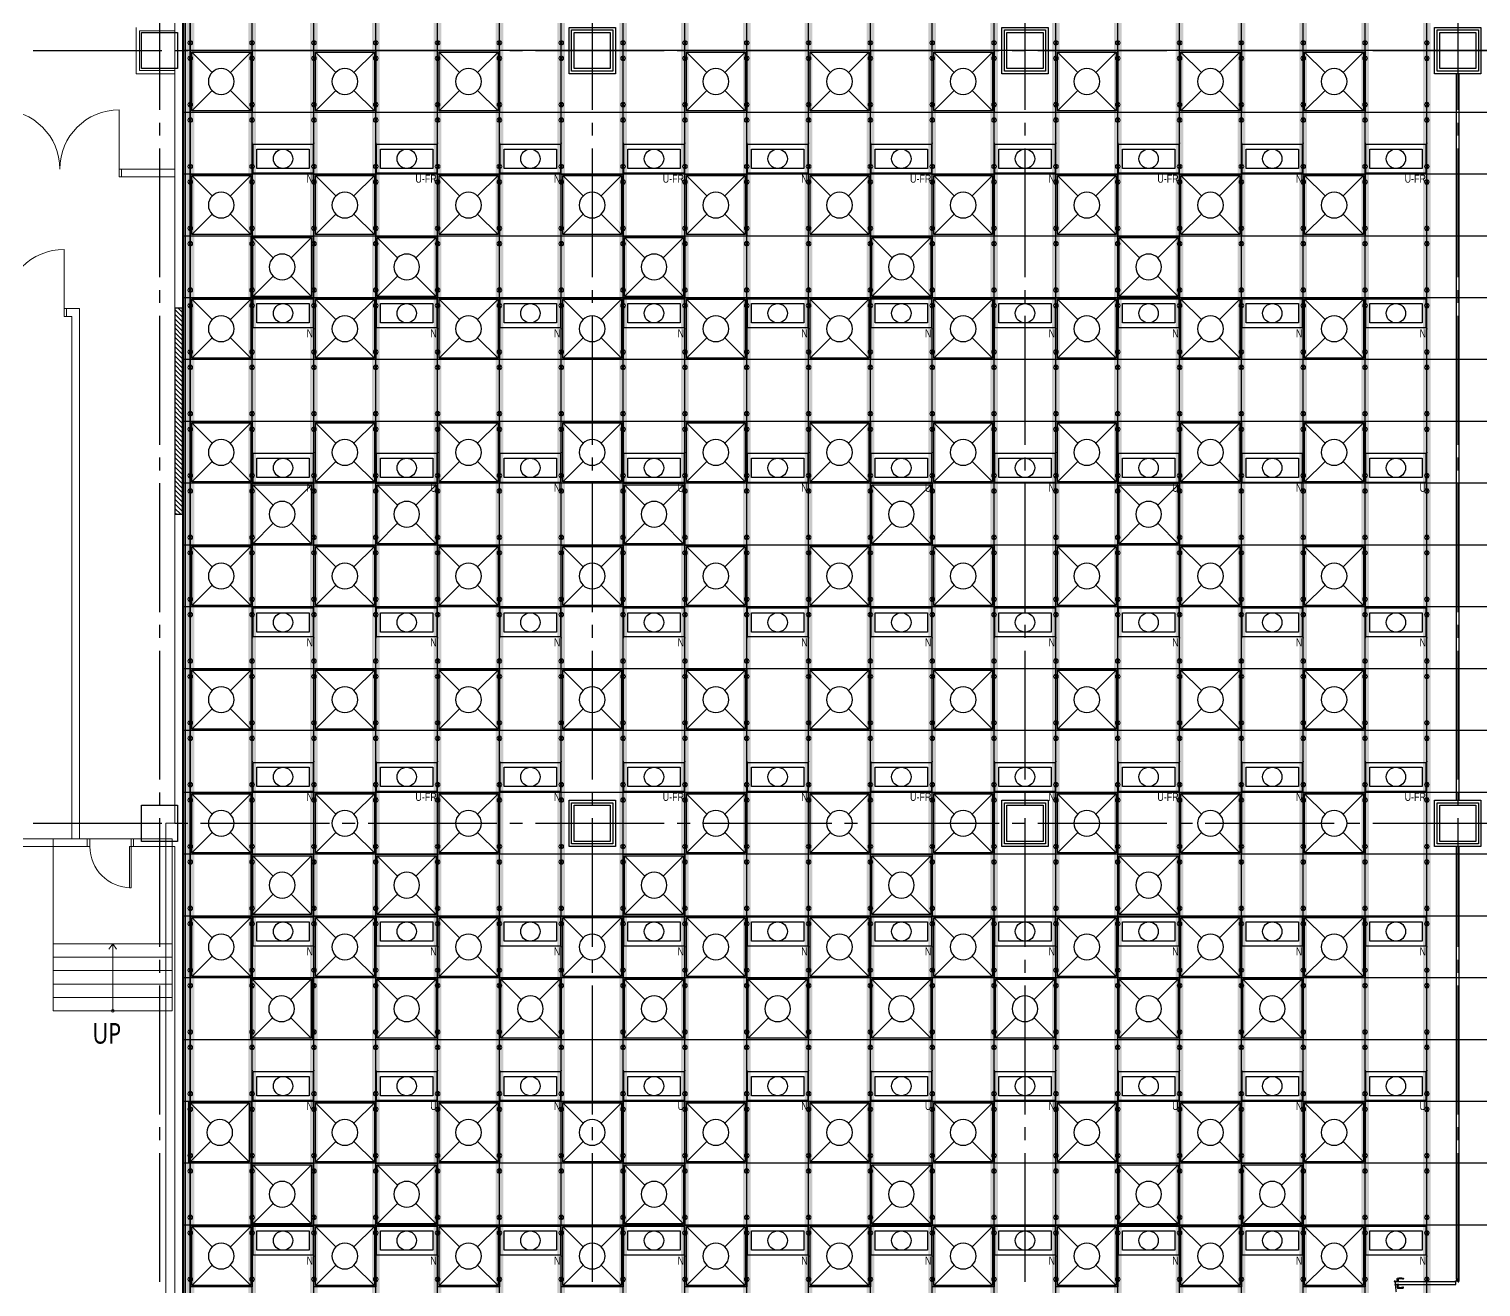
# Model space of a CAD drawing. Header units: millimetres. Extents: x -17313 to 27370, y -1010 to 13584.
# Drawn here: x 1547 to 4365, y 600 to 3042 of the extents above; entities that cross this region are included whole.
import ezdxf
from ezdxf.enums import TextEntityAlignment as Align

# ---------------------------------------------------------------- set-up
doc = ezdxf.new("R2010")
doc.units = ezdxf.units.MM
doc.header["$LTSCALE"] = 100
doc.linetypes.add('188K-SM-03-F10-ARCH-PA-Y2257103$0$DASHED', pattern=[19.05, 12.7, -6.35])
doc.linetypes.add('X-S-FAB-L10$0$COL-CEN-LIN', pattern=[3.25, 2.5, -0.25, 0.25, -0.25])
for name, color, linetype in [('0-XREF', 7, 'Continuous'), ('188K-SM-03-F10-ARCH-CEIL-Y2257103$0$K-CEIL-4.2', 8, 'Continuous'), ('188K-SM-03-F10-ARCH-CEIL-Y2257103$0$K-CEIL-4.2-AREA', 8, 'Continuous'), ('188K-SM-03-F10-ARCH-CEIL-Y2257103$0$K-鋼構', 121, 'Continuous'), ('188K-SM-03-F10-ARCH-PA-Y2257103$0$K-Door', 53, 'Continuous'), ('188K-SM-03-F10-ARCH-PA-Y2257103$0$K-P1S-4.2-單抗', 53, 'Continuous'), ('188K-SM-03-F10-ARCH-PA-Y2257103$0$K-P2D-4.2-雙抗', 53, 'Continuous'), ('188K-SM-03-F10-ARCH-PA-Y2257103$0$K-岩棉 2hr 7.5-單抗', 53, 'Continuous'), ('188K-SM-06-F10-ELEC-LIGHT-Y2257103$0$E-LIGHT(W)-N', 8, 'Continuous'), ('188K-SM-06-F10-ELEC-LIGHT-Y2257103$0$E-LIGHT(W)-U FR', 8, 'Continuous'), ('188K-SM-06-F10-ELEC-LIGHT-Y2257103$0$E-LIGHT(W)-U XLPE', 8, 'Continuous'), ('188K-SM-06-F10-HVAC-FFU-Y2257103$0$AC-FFU-ULPA', 4, 'Continuous'), ('X-S-FAB-L10$0$0-DIM-TXT', 8, 'Continuous'), ('X-S-FAB-L10$0$A-STRS', 8, 'Continuous'), ('X-S-FAB-L10$0$A-TEXT', 8, 'Continuous'), ('X-S-FAB-L10$0$A-WALL-IN', 8, 'Continuous'), ('X-S-FAB-L10$0$A-WALL-IN.200K', 8, 'Continuous'), ('X-S-FAB-L10$0$BLOCK', 8, 'Continuous'), ('X-S-FAB-L10$0$CCL', 8, 'X-S-FAB-L10$0$COL-CEN-LIN'), ('X-S-FAB-L10$0$COL-S', 8, 'Continuous'), ('X-S-FAB-L10$0$Door', 8, 'Continuous'), ('X-S-FAB-L10$0$S-FNDN', 8, 'Continuous'), ('X-S-FAB-L10$0$S-SLAB-SHOW', 8, 'Continuous'), ('X-S-FAB-L10$0$WALL_188K_IN', 8, 'Continuous')]:
    doc.layers.add(name, color=color, linetype=linetype)
doc.layers.add('188K-SM-03-F10-ARCH-CEIL-Y2257103$0$K-吊點-標準', color=8, linetype='Continuous', lineweight=9)
doc.layers.add('188K-SM-06-F10-ELEC-LIGHT-Y2257103$0$Defpoints-CAS', color=8, linetype='Continuous', plot=False)
doc.styles.add('188K-SM-03-F10-ARCH-PA-Y2257103$0$14P7-XFDP10$0$AA-TXT', font='simplex.shx', dxfattribs={"width": 0.8, "bigfont": 'chineset.shx'})
doc.styles.add('188K-SM-06-F10-ELEC-LIGHT-Y2257103$0$Standard', font='arial.ttf')
doc.styles.add('X-S-FAB-L10$0$CHINA', font='simplex.shx', dxfattribs={"width": 0.75, "bigfont": 'chineset.shx'})
doc.styles.add('X-S-FAB-L10$0$Standard', font='', dxfattribs={"width": 0.8})
doc.styles.add('X-S-FAB-L10$0$TG_NOTE_TEXT', font='simplex.shx', dxfattribs={"width": 0.75, "bigfont": 'chineset.shx'})
doc.styles.get('X-S-FAB-L10$0$Standard').set_extended_font_data('Microsoft JhengHei')

# ---------------------------------------------------------------- blocks, each defined once
blk = doc.blocks.new('188K-SM-06-F10-HVAC-FFU-Y2257103$0$H-FU-U-12x12')
for p, q in [((423, 777), (28, 1172)), ((777, 777), (1172, 1172)), ((28, 28), (423, 423)), ((1172, 28), (777, 423))]:
    blk.add_line(p, q)
blk.add_lwpolyline([(1172, 28), (1172, 1172), (28, 1172), (28, 28)], close=True)
blk.add_circle((600, 600), 250)
at = {"layer": 'DefPoints'}
blk.add_lwpolyline([(1200, 1200), (0, 1200), (0, 0), (1200, 0)], close=True, dxfattribs=at)
blk = doc.blocks.new('188K-SM-06-F10-HVAC-FFU-Y2257103')
at = {"layer": '188K-SM-06-F10-HVAC-FFU-Y2257103$0$AC-FFU-ULPA', "xscale": -0.09999999999999432, "yscale": 0.09999999999999432, "zscale": 0.09999999999999432}
for p in [(1980, 2880), (2220, 2880), (2460, 2880), (2940, 2880), (3180, 2880), (3420, 2880), (3660, 2880), (3900, 2880), (4140, 2880), (1980, 2640), (2220, 2640), (2460, 2640), (2700, 2640), (2940, 2640), (3180, 2640), (3420, 2640), (3660, 2640), (3900, 2640), (4140, 2640), (2098.3, 2520), (2340, 2520), (2820, 2520), (3300, 2520), (3780, 2520), (1980, 2400), (2220, 2400), (2460, 2400), (2700, 2400), (2940, 2400), (3180, 2400), (3420, 2400), (3660, 2400), (3900, 2400), (4140, 2400), (1980, 2160), (2220, 2160), (2460, 2160), (2700, 2160), (2940, 2160), (3180, 2160), (3420, 2160), (3660, 2160), (3900, 2160), (4140, 2160), (2098.3, 2040), (2340, 2040), (2820, 2040), (3300, 2040), (3780, 2040), (1980, 1920), (2220, 1920), (2460, 1920), (2700, 1920), (2940, 1920), (3180, 1920), (3420, 1920), (3660, 1920), (3900, 1920), (4140, 1920), (1980, 1680), (2220, 1680), (2460, 1680), (2700, 1680), (2940, 1680), (3180, 1680), (3420, 1680), (3660, 1680), (3900, 1680), (4140, 1680), (1980, 1440), (2220, 1440), (2460, 1440), (2940, 1440), (3180, 1440), (3420, 1440), (3660, 1440), (3900, 1440), (4140, 1440), (2098.3, 1320), (2340, 1320), (2820, 1320), (3300, 1320), (3780, 1320), (1980, 1200), (2220, 1200), (2460, 1200), (2700, 1200), (2940, 1200), (3180, 1200), (3420, 1200), (3660, 1200), (3900, 1200), (4140, 1200), (2097.2, 1080), (2340, 1080), (2580, 1080), (2820, 1080), (3060, 1080), (3300, 1080), (3540, 1080), (3780, 1080), (4020, 1080), (1977.2, 840), (2220, 840), (2460, 840), (2700, 840), (2940, 840), (3180, 840), (3420, 840), (3660, 840), (3900, 840), (4140, 840), (2098.3, 720), (2340, 720), (2820, 720), (3300, 720), (3780, 720), (4020, 720), (1980, 600), (2220, 600), (2460, 600), (2700, 600), (2940, 600), (3180, 600), (3420, 600), (3660, 600), (3900, 600), (4140, 600)]:
    blk.add_blockref('188K-SM-06-F10-HVAC-FFU-Y2257103$0$H-FU-U-12x12', p, dxfattribs=at)
blk = doc.blocks.new('X-S-FAB-L10$0$FAB2-L05')
at = {"layer": 'X-S-FAB-L10$0$CCL'}
for p, q in [((-24360, 11005), (-24360, 0)), ((-23520, 11005), (-23520, 0)), ((-22680, 11005), (-22680, 0)), ((-21840, 11005), (-21840, 0)), ((-26880, 3720), (1210, 3720)), ((-26880, 2220), (1210, 2220))]:
    blk.add_line(p, q, dxfattribs=at)
at = {"layer": 'X-S-FAB-L10$0$COL-S'}
for points in [[(-24395, 3755), (-24325, 3755), (-24325, 3685), (-24395, 3685)], [(-23555, 3755), (-23485, 3755), (-23485, 3685), (-23555, 3685)], [(-22715, 3755), (-22645, 3755), (-22645, 3685), (-22715, 3685)], [(-21875, 3755), (-21805, 3755), (-21805, 3685), (-21875, 3685)], [(-24395, 2255), (-24325, 2255), (-24325, 2185), (-24395, 2185)], [(-23555, 2255), (-23485, 2255), (-23485, 2185), (-23555, 2185)], [(-22715, 2255), (-22645, 2255), (-22645, 2185), (-22715, 2185)], [(-21875, 2255), (-21805, 2255), (-21805, 2185), (-21875, 2185)]]:
    blk.add_lwpolyline(points, close=True, dxfattribs=at)
blk = doc.blocks.new('X-S-FAB-L10$0$萬用門(22改)-REVISED[9]_1')
at = {"layer": 'X-S-FAB-L10$0$Door', "color": 4, "lineweight": 0}
for p, q in [((1665, 1470), (1660, 1470)), ((1660, 1470), (1660, 1455)), ((1665, 1455), (1665, 1470)), ((1750, 1470), (1745, 1470)), ((1745, 1470), (1745, 1455)), ((1750, 1455), (1750, 1470)), ((1660, 1455), (1665, 1455)), ((1742, 1375), (1742, 1455)), ((1742, 1455), (1745, 1455)), ((1745, 1455), (1745, 1375)), ((1745, 1455), (1750, 1455)), ((1745, 1375), (1742, 1375))]:
    blk.add_line(p, q, dxfattribs=at)
blk.add_arc((1745, 1455), 80, 180, 270, dxfattribs=at)
blk = doc.blocks.new('X-S-FAB-L10$0$金屬雙門 24[42]_1')
at = {"layer": 'X-S-FAB-L10$0$Door', "lineweight": 0}
for p, q in [((1491.75, 2770), (1491.75, 2885)), ((1721.75, 2770), (1721.75, 2885)), ((1486.75, 2770), (1482.45, 2770)), ((1486.75, 2770), (1482.45, 2770)), ((1486.75, 2770), (1491.75, 2770)), ((1486.75, 2755), (1486.75, 2770)), ((1486.75, 2770), (1486.75, 2755)), ((1486.75, 2770), (1486.75, 2755)), ((1491.75, 2770), (1491.75, 2755)), ((1721.75, 2755), (1721.75, 2770)), ((1721.75, 2770), (1726.75, 2770)), ((1726.75, 2770), (1726.75, 2755)), ((1726.75, 2770), (1726.75, 2755)), ((1726.75, 2770), (1726.75, 2755)), ((1726.75, 2770), (1731.05, 2770)), ((1726.75, 2770), (1731.05, 2770)), ((1486.75, 2755), (1482.45, 2755)), ((1486.75, 2755), (1482.45, 2755)), ((1491.75, 2755), (1486.75, 2755)), ((1726.75, 2755), (1721.75, 2755)), ((1726.75, 2755), (1731.05, 2755)), ((1726.75, 2755), (1731.05, 2755))]:
    blk.add_line(p, q, dxfattribs=at)
for centre, start, end in [((1491.75, 2770), 0, 90), ((1721.75, 2770), 90, 180)]:
    blk.add_arc(centre, 115, start, end, dxfattribs=at)
blk = doc.blocks.new('X-S-FAB-L10')
at = {"layer": 'X-S-FAB-L10$0$WALL_188K_IN'}
h = blk.add_hatch(dxfattribs=at)
h.set_pattern_fill('LINE', color=256, scale=2, angle=135)
h.set_pattern_definition([(135, (1845, 2401.6165), (-4.49013, -4.49013), [])])
h.paths.add_polyline_path([(1845, 2100), (1845, 2500), (1830, 2500), (1830, 2100)])
at = {"layer": 'X-S-FAB-L10$0$A-STRS', "lineweight": 0}
for p, q in [((1825, 1266), (1594, 1266)), ((1594, 1266), (1594, 1136)), ((1825, 1266), (1594, 1266)), ((1594, 1266), (1594, 1240)), ((1594, 1240), (1825, 1240)), ((1825, 1240), (1594, 1240)), ((1594, 1240), (1594, 1214)), ((1594, 1240), (1825, 1240)), ((1709.5, 1266), (1702, 1256)), ((1709.5, 1240), (1709.5, 1266)), ((1717, 1256), (1709.5, 1266)), ((1709.5, 1162), (1709.5, 1240)), ((1825, 1136), (1825, 1266)), ((1825, 1240), (1825, 1266)), ((1825, 1214), (1825, 1240)), ((1594, 1214), (1825, 1214)), ((1825, 1214), (1594, 1214)), ((1594, 1214), (1594, 1188)), ((1594, 1214), (1825, 1214)), ((1825, 1188), (1825, 1214)), ((1594, 1188), (1825, 1188)), ((1825, 1188), (1594, 1188)), ((1594, 1188), (1594, 1162)), ((1594, 1188), (1825, 1188)), ((1825, 1162), (1825, 1188)), ((1594, 1162), (1825, 1162)), ((1825, 1162), (1594, 1162)), ((1594, 1162), (1594, 1136)), ((1594, 1162), (1825, 1162)), ((1709.5, 1136), (1709.5, 1162)), ((1825, 1136), (1825, 1162)), ((1594, 1136), (1825, 1136)), ((1594, 1136), (1825, 1136))]:
    blk.add_line(p, q, dxfattribs=at)
at = {"layer": 'X-S-FAB-L10$0$A-STRS', "lineweight": 0, "flags": 128}
blk.add_lwpolyline([(1712, 1136, 1), (1707, 1136, 1)], format="xyb", close=True, dxfattribs=at)
at = {"layer": 'X-S-FAB-L10$0$A-WALL-IN', "lineweight": 0}
for p, q in [((1726.75, 2770), (1731.05, 2770)), ((1726.75, 2770), (1726.75, 2755)), ((1726.75, 2755), (1731.05, 2755)), ((1845, 2500), (1830, 2500)), ((1845, 2100), (1830, 2100)), ((1660, 1455), (1660, 1470)), ((1750, 1455), (1750, 1470))]:
    blk.add_line(p, q, dxfattribs=at)
at = {"layer": 'X-S-FAB-L10$0$A-WALL-IN', "lineweight": 0, "flags": 128}
for points in [[(1845, 2500), (1845, 6750)], [(1755, 3045), (1755, 2961.5)], [(1761.5, 2961.5), (1761.5, 3038.5)], [(1761.5, 3038.5), (1830, 3038.5)], [(1830, 3038.5), (1830, 3035)], [(1755, 2961.5), (1755, 2955)], [(1830, 2961.5), (1761.5, 2961.5)], [(1830, 2965), (1830, 2961.5)], [(1755, 2955), (1830, 2955)], [(1830, 2955), (1830, 2770)], [(1830, 2770), (1726.75, 2770)], [(1726.75, 2755), (1830, 2755)], [(1830, 2755), (1830, 2500)], [(1830, 2100), (1830, 1535)], [(1845, -35), (1845, 2100)], [(1660, 1470), (935, 1470)], [(1765, 1470), (1750, 1470)], [(-38.05, 1455), (1660, 1455)], [(1750, 1455), (1830, 1455)], [(1830, 1455), (1830, 35)]]:
    blk.add_lwpolyline(points, dxfattribs=at)
at = {"layer": 'X-S-FAB-L10$0$A-WALL-IN.200K', "lineweight": 0}
for p, q in [((1620, 2499), (1624.3, 2499)), ((1620, 2484), (1620, 2499)), ((1645, 2499), (1620, 2499)), ((1620, 2484), (1624.3, 2484)), ((1620, 2484), (1630, 2484)), ((1630, 2484), (1630, 1470)), ((1645, 2499), (1645, 2484)), ((1645, 1470), (1645, 2484))]:
    blk.add_line(p, q, dxfattribs=at)
at = {"layer": 'X-S-FAB-L10$0$COL-S'}
for p, q in [((1765, 3035), (1835, 3035)), ((1765, 2965), (1765, 3035)), ((1835, 3035), (1835, 2965)), ((2605, 3035), (2675, 3035)), ((2605, 2965), (2605, 3035)), ((2675, 3035), (2675, 2965)), ((3445, 3035), (3515, 3035)), ((3445, 2965), (3445, 3035)), ((3515, 3035), (3515, 2965)), ((4285, 3035), (4355, 3035)), ((4285, 2965), (4285, 3035)), ((4355, 3035), (4355, 2965)), ((1835, 2965), (1765, 2965)), ((2675, 2965), (2605, 2965)), ((3515, 2965), (3445, 2965)), ((4355, 2965), (4285, 2965)), ((1765, 1535), (1835, 1535)), ((1765, 1465), (1765, 1535)), ((1835, 1535), (1835, 1465)), ((2605, 1535), (2675, 1535)), ((2605, 1465), (2605, 1535)), ((2675, 1535), (2675, 1465)), ((3445, 1535), (3515, 1535)), ((3445, 1465), (3445, 1535)), ((3515, 1535), (3515, 1465)), ((4285, 1535), (4355, 1535)), ((4285, 1465), (4285, 1535)), ((4355, 1535), (4355, 1465)), ((1835, 1465), (1765, 1465)), ((2675, 1465), (2605, 1465)), ((3515, 1465), (3445, 1465)), ((4355, 1465), (4285, 1465))]:
    blk.add_line(p, q, dxfattribs=at)
at = {"layer": 'X-S-FAB-L10$0$Door', "lineweight": 0}
for p, q in [((1615, 2499), (1615, 2614)), ((1615, 2484), (1615, 2499)), ((1615, 2499), (1620, 2499)), ((1620, 2484), (1615, 2484)), ((1620, 2499), (1620, 2484)), ((1620, 2484), (1620, 2499)), ((1620, 2484), (1620, 2499)), ((1620, 2499), (1624.3, 2499)), ((1620, 2499), (1624.3, 2499)), ((1620, 2484), (1624.3, 2484)), ((1620, 2484), (1624.3, 2484))]:
    blk.add_line(p, q, dxfattribs=at)
blk.add_arc((1615, 2499), 115, 90, 180, dxfattribs=at)
at = {"layer": 'X-S-FAB-L10$0$S-FNDN', "lineweight": 0, "flags": 128}
blk.add_lwpolyline([(4350, 7470), (1830, 7470), (1830, 1500), (1812.5, 1500), (1812.5, -55), (9330, -55), (9330, 7470)], close=True, dxfattribs=at)
at = {"layer": 'X-S-FAB-L10$0$S-SLAB-SHOW', "lineweight": 0, "flags": 128}
blk.add_lwpolyline([(1594, 1266), (1825, 1266), (1825, 1470), (1594, 1470)], close=True, dxfattribs=at)
at = {"layer": 'X-S-FAB-L10$0$WALL_188K_IN'}
blk.add_lwpolyline([(1845, 2100), (1845, 2500), (1830, 2500), (1830, 2100)], close=True, dxfattribs=at)
at = {"layer": 'X-S-FAB-L10$0$BLOCK'}
blk.add_blockref('X-S-FAB-L10$0$FAB2-L05', (26160, -720), dxfattribs=at)
at = {"layer": 'X-S-FAB-L10$0$Door', "lineweight": 0}
for name in ['X-S-FAB-L10$0$金屬雙門 24[42]_1', 'X-S-FAB-L10$0$萬用門(22改)-REVISED[9]_1']:
    blk.add_blockref(name, (0, 0), dxfattribs=at)
at = {"style": 'X-S-FAB-L10$0$TG_NOTE_TEXT', "width": 0.5, "flags": 1}
for p in [(7463.301, 9020), (18268.251, 8649), (11197.77, 4800.167), (16485.801, 4800.167), (25420.27, 2635), (13360, 320.001, 0), (7463.301, -33.333)]:
    blk.add_attdef('WH', text='', height=20, dxfattribs=at).set_placement(p, align=Align.BOTTOM_LEFT)
at = {"width": 0.5}
for style, p in [('X-S-FAB-L10$0$TG_NOTE_TEXT', (7585, 9020)), ('X-S-FAB-L10$0$TG_NOTE_TEXT', (18389.95, 8649)), ('X-S-FAB-L10$0$TG_NOTE_TEXT', (11117.5, 4813.5)), ('X-S-FAB-L10$0$TG_NOTE_TEXT', (16607.5, 4813.5)), ('X-S-FAB-L10$0$TG_NOTE_TEXT', (25350, 2635)), ('X-S-FAB-L10$0$Standard', (13129.375, 325.001, 0)), ('X-S-FAB-L10$0$TG_NOTE_TEXT', (7585, -20))]:
    blk.add_attdef('DESC', text='', height=10, dxfattribs=dict(at, style=style)).set_placement(p, align=Align.BOTTOM_LEFT)
for tag, style, p in [('TYPE', 'X-S-FAB-L10$0$TG_NOTE_TEXT', (7619.286, 9020)), ('NO', 'X-S-FAB-L10$0$TG_NOTE_TEXT', (7650.095, 9020)), ('TYPE', 'X-S-FAB-L10$0$TG_NOTE_TEXT', (18424.236, 8649)), ('NO', 'X-S-FAB-L10$0$TG_NOTE_TEXT', (18455.045, 8649)), ('NO', 'X-S-FAB-L10$0$TG_NOTE_TEXT', (11088.595, 4813.5)), ('TYPE', 'X-S-FAB-L10$0$TG_NOTE_TEXT', (11151.786, 4813.5)), ('TYPE', 'X-S-FAB-L10$0$TG_NOTE_TEXT', (16641.786, 4813.5)), ('NO', 'X-S-FAB-L10$0$TG_NOTE_TEXT', (16672.595, 4813.5)), ('NO', 'X-S-FAB-L10$0$TG_NOTE_TEXT', (25313, 2635)), ('TYPE', 'X-S-FAB-L10$0$TG_NOTE_TEXT', (25350, 2635)), ('NO', 'X-S-FAB-L10$0$Standard', (13100, 320.001, 0)), ('TYPE', 'X-S-FAB-L10$0$Standard', (13129.375, 320.001, 0)), ('TYPE', 'X-S-FAB-L10$0$TG_NOTE_TEXT', (7619.286, -20)), ('NO', 'X-S-FAB-L10$0$TG_NOTE_TEXT', (7650.095, -20))]:
    blk.add_attdef(tag, text='', height=10, dxfattribs=dict(at, style=style)).set_placement(p, align=Align.BOTTOM_RIGHT)
at = {"style": 'X-S-FAB-L10$0$TG_NOTE_TEXT', "width": 0.5, "flags": 1}
for rotation, p in [(180, (43, 7480)), (180, (943, 7480)), (90, (24310, 3717.77)), (270, (17080, 1711.699))]:
    blk.add_attdef('WH', text='', height=20, rotation=rotation, dxfattribs=at).set_placement(p, align=Align.BOTTOM_LEFT)
at = {"width": 0.5}
for rotation, style, p in [(180, 'X-S-FAB-L10$0$Standard', (317.625, 7480)), (180, 'X-S-FAB-L10$0$Standard', (1217.625, 7480)), (90, 'X-S-FAB-L10$0$TG_NOTE_TEXT', (24310, 3647.5)), (270, 'X-S-FAB-L10$0$TG_NOTE_TEXT', (17080, 1605))]:
    blk.add_attdef('DESC', text='', height=10, rotation=rotation, dxfattribs=dict(at, style=style)).set_placement(p, align=Align.BOTTOM_LEFT)
for tag, rotation, style, p in [('TYPE', 180, 'X-S-FAB-L10$0$Standard', (317.625, 7480)), ('NO', 180, 'X-S-FAB-L10$0$Standard', (347, 7480)), ('TYPE', 180, 'X-S-FAB-L10$0$Standard', (1217.625, 7480)), ('NO', 180, 'X-S-FAB-L10$0$Standard', (1247, 7480)), ('TYPE', 90, 'X-S-FAB-L10$0$TG_NOTE_TEXT', (24310, 3647.5)), ('NO', 90, 'X-S-FAB-L10$0$TG_NOTE_TEXT', (24310, 3610.5)), ('TYPE', 270, 'X-S-FAB-L10$0$TG_NOTE_TEXT', (17080, 1605)), ('NO', 270, 'X-S-FAB-L10$0$TG_NOTE_TEXT', (17080, 1573))]:
    blk.add_attdef(tag, text='', height=10, rotation=rotation, dxfattribs=dict(at, style=style)).set_placement(p, align=Align.BOTTOM_RIGHT)
at = {"layer": 'X-S-FAB-L10$0$0-DIM-TXT', "style": 'X-S-FAB-L10$0$CHINA', "width": 0.75}
for p in [(667.414, 7855.1, -2689.4), (22627.353, 6728.814), (25644.722, 6728.814), (24778.787, 5569.051), (1118.252, 4980), (417.801, 4594.623), (22927.43, 4330.122), (23874.84, 4355), (23749.869, 3901.367), (417.801, 3765.236), (1118.252, 3730), (417.801, 3115.79), (536.882, 2227.832), (16908.994, 1782.652), (888.445, 880.466), (16977.43, 750), (18878.841, 750), (25641.221, 553.233), (21364.03, 526.894)]:
    blk.add_attdef('HIG', text='', height=80, dxfattribs=at).set_placement(p, align=Align.MIDDLE_LEFT)
at = {"layer": 'X-S-FAB-L10$0$A-TEXT', "style": 'X-S-FAB-L10$0$Standard', "width": 0.8}
blk.add_text('UP', height=40, dxfattribs=at).set_placement((1670.227, 1072.319))
blk = doc.blocks.new('188K-SM-03-F10-ARCH-CEIL-Y2257103$0$A$C2CA95053')
h = blk.add_hatch(color=256)
edge = h.paths.add_edge_path()
edge.add_arc((0, 0), 0.5, 0, 360)
for p, q in [((3.2, 3.2), (-3.2, -3.2)), ((3.2, -3.2), (-3.2, 3.2))]:
    blk.add_line(p, q)
blk.add_lwpolyline([(-1.6, 2.5), (-1.6, -2.5), (1.6, -2.5), (1.6, 2.5)], close=True)
for radius in [4.5, 0.5]:
    blk.add_circle((0, 0), radius)
blk = doc.blocks.new('188K-SM-03-F10-ARCH-CEIL-Y2257103$0$天花板吊點-附調整片 - 3_8_螺桿吊架 100 mm 高調整片-V1-1FL')
blk.add_blockref('188K-SM-03-F10-ARCH-CEIL-Y2257103$0$A$C2CA95053', (0, 0))
blk = doc.blocks.new('188K-SM-03-F10-ARCH-CEIL-Y2257103')
at = {"layer": '188K-SM-03-F10-ARCH-CEIL-Y2257103$0$K-CEIL-4.2'}
for p, q in [((1860, 312.7), (1860, 8632.2)), ((1980, 312.7), (1980, 8632.2)), ((2100, 312.7), (2100, 8632.2)), ((2220, 312.7), (2220, 8632.2)), ((2340, 312.7), (2340, 8632.2)), ((2460, 312.7), (2460, 8632.2)), ((2580, 312.7), (2580, 8632.2)), ((2700, 312.7), (2700, 8632.2)), ((2820, 312.7), (2820, 8632.2)), ((2940, 312.7), (2940, 8632.2)), ((3060, 312.7), (3060, 8632.2)), ((3180, 312.7), (3180, 8632.2)), ((3300, 312.7), (3300, 8632.2)), ((3420, 312.7), (3420, 8632.2)), ((3540, 312.7), (3540, 8632.2)), ((3660, 312.7), (3660, 8632.2)), ((3780, 312.7), (3780, 8632.2)), ((3900, 312.7), (3900, 8632.2)), ((4020, 312.7), (4020, 8632.2)), ((4140, 312.7), (4140, 8632.2)), ((4260, 312.7), (4260, 8632.2)), ((24297.2, 3000), (1847.7, 3000)), ((24297.2, 2880), (1847.7, 2880)), ((24297.2, 2760), (1847.7, 2760)), ((24297.2, 2640), (1847.7, 2640)), ((24297.2, 2520), (1847.7, 2520)), ((24297.2, 2400), (1847.7, 2400)), ((5047.2, 2280), (1847.7, 2280)), ((5047.2, 2160), (1847.7, 2160)), ((16747.2, 2040), (1847.7, 2040)), ((16747.2, 1920), (1847.7, 1920)), ((16747.2, 1800), (1847.7, 1800)), ((16747.2, 1680), (1847.7, 1680)), ((16747.2, 1560), (1847.7, 1560)), ((16747.2, 1440), (1847.7, 1440)), ((16747.2, 1320), (1847.7, 1320)), ((16747.2, 1200), (1847.7, 1200)), ((16747.2, 1080), (1847.7, 1080)), ((16747.2, 960), (1847.7, 960)), ((16747.2, 840), (1847.7, 840)), ((16747.2, 720), (1847.7, 720))]:
    blk.add_line(p, q, dxfattribs=at)
at = {"layer": '188K-SM-03-F10-ARCH-CEIL-Y2257103$0$K-CEIL-4.2-AREA', "elevation": 0}
blk.add_lwpolyline([(16747.2, 312.7), (14882.2, 312.7), (14882.2, 42.7), (14157.7, 42.7), (14157.7, 312.7), (1847.7, 312.7), (1847.7, 8305.8), (1767.7, 8305.8), (1767.7, 8632.2), (17592.2, 8632.2)], dxfattribs=at)
at = {"layer": '188K-SM-03-F10-ARCH-CEIL-Y2257103$0$K-CEIL-4.2-AREA'}
for points in [[(2605, 3035), (2675, 3035), (2675, 2965), (2605, 2965)], [(3445, 3035), (3515, 3035), (3515, 2965), (3445, 2965)], [(4285, 3035), (4355, 3035), (4355, 2965), (4285, 2965)], [(2605, 1535), (2675, 1535), (2675, 1465), (2605, 1465)], [(3445, 1535), (3515, 1535), (3515, 1465), (3445, 1465)], [(4285, 1535), (4355, 1535), (4355, 1465), (4285, 1465)]]:
    blk.add_lwpolyline(points, close=True, dxfattribs=at)
at = {"layer": '188K-SM-03-F10-ARCH-CEIL-Y2257103$0$K-鋼構', "const_width": 15, "elevation": 0}
for points in [[(1860, 8769.9), (1860, 230)], [(1980, 8769.9), (1980, 230)], [(2100, 8769.9), (2100, 230)], [(2220, 8769.9), (2220, 230)], [(2340, 8769.9), (2340, 230)], [(2460, 8769.9), (2460, 230)], [(2580, 8769.9), (2580, 230)], [(2700, 8769.9), (2700, 230)], [(2820, 8769.9), (2820, 230)], [(2940, 8769.9), (2940, 230)], [(3060, 8769.9), (3060, 230)], [(3180, 8769.9), (3180, 230)], [(3420, 8769.9), (3420, 230)], [(3540, 8769.9), (3540, 230)], [(3660, 8769.9), (3660, 230)], [(3780, 8769.9), (3780, 230)], [(4020, 8769.9), (4020, 230)], [(4140, 8769.9), (4140, 230)], [(4260, 8769.9), (4260, 230)]]:
    blk.add_lwpolyline(points, dxfattribs=at)
at = {"layer": '188K-SM-03-F10-ARCH-CEIL-Y2257103$0$K-鋼構', "const_width": 15}
for points in [[(3300, 8769.9), (3300, 230)], [(3900, 8769.9), (3900, 230)]]:
    blk.add_lwpolyline(points, dxfattribs=at)
at = {"layer": '188K-SM-03-F10-ARCH-CEIL-Y2257103$0$K-吊點-標準', "color": 170, "lineweight": 18, "rotation": 179.9999999999997}
for p in [(1860, 3015), (1980, 3015), (2100, 3015), (2220, 3015), (2340, 3015), (2460, 3015), (2580, 3015), (2700, 3015), (2820, 3015), (2940, 3015), (3060, 3015), (3180, 3015), (3300, 3015), (3420, 3015), (3540, 3015), (3660, 3015), (3780, 3015), (3900, 3015), (4020, 3015), (4140, 3015), (4260, 3015), (1860, 2985), (1980, 2985), (2100, 2985), (2220, 2985), (2340, 2985), (2460, 2985), (2580, 2985), (2700, 2985), (2820, 2985), (2940, 2985), (3060, 2985), (3180, 2985), (3300, 2985), (3420, 2985), (3540, 2985), (3660, 2985), (3780, 2985), (3900, 2985), (4020, 2985), (4140, 2985), (4260, 2985), (1860, 2895), (1980, 2895), (2100, 2895), (2220, 2895), (2340, 2895), (2460, 2895), (2580, 2895), (2700, 2895), (2820, 2895), (2940, 2895), (3060, 2895), (3180, 2895), (3300, 2895), (3420, 2895), (3540, 2895), (3660, 2895), (3780, 2895), (3900, 2895), (4020, 2895), (4140, 2895), (4260, 2895), (1860, 2865), (1980, 2865), (2100, 2865), (2220, 2865), (2340, 2865), (2460, 2865), (2580, 2865), (2700, 2865), (2820, 2865), (2940, 2865), (3060, 2865), (3180, 2865), (3300, 2865), (3420, 2865), (3540, 2865), (3660, 2865), (3780, 2865), (3900, 2865), (4020, 2865), (4140, 2865), (4260, 2865), (1860, 2775), (1980, 2775), (2100, 2775), (2220, 2775), (2340, 2775), (2460, 2775), (2580, 2775), (2700, 2775), (2820, 2775), (2940, 2775), (3060, 2775), (3180, 2775), (3300, 2775), (3420, 2775), (3540, 2775), (3660, 2775), (3780, 2775), (3900, 2775), (4020, 2775), (4140, 2775), (4260, 2775), (1860, 2745), (1980, 2745), (2100, 2745), (2220, 2745), (2340, 2745), (2460, 2745), (2580, 2745), (2700, 2745), (2820, 2745), (2940, 2745), (3060, 2745), (3180, 2745), (3300, 2745), (3420, 2745), (3540, 2745), (3660, 2745), (3780, 2745), (3900, 2745), (4020, 2745), (4140, 2745), (4260, 2745), (1860, 2655), (1980, 2655), (2100, 2655), (2220, 2655), (2340, 2655), (2460, 2655), (2580, 2655), (2700, 2655), (2820, 2655), (2940, 2655), (3060, 2655), (3180, 2655), (3300, 2655), (3420, 2655), (3540, 2655), (3660, 2655), (3780, 2655), (3900, 2655), (4020, 2655), (4140, 2655), (4260, 2655), (1860, 2625), (1980, 2625), (2100, 2625), (2220, 2625), (2340, 2625), (2460, 2625), (2580, 2625), (2700, 2625), (2820, 2625), (2940, 2625), (3060, 2625), (3180, 2625), (3300, 2625), (3420, 2625), (3540, 2625), (3660, 2625), (3780, 2625), (3900, 2625), (4020, 2625), (4140, 2625), (4260, 2625), (1860, 2535), (1980, 2535), (2100, 2535), (2220, 2535), (2340, 2535), (2460, 2535), (2580, 2535), (2700, 2535), (2820, 2535), (2940, 2535), (3060, 2535), (3180, 2535), (3300, 2535), (3420, 2535), (3540, 2535), (3660, 2535), (3780, 2535), (3900, 2535), (4020, 2535), (4140, 2535), (4260, 2535), (1860, 2505), (1980, 2505), (2100, 2505), (2220, 2505), (2340, 2505), (2460, 2505), (2580, 2505), (2700, 2505), (2820, 2505), (2940, 2505), (3060, 2505), (3180, 2505), (3300, 2505), (3420, 2505), (3540, 2505), (3660, 2505), (3780, 2505), (3900, 2505), (4020, 2505), (4140, 2505), (4260, 2505), (1860, 2415), (1980, 2415), (2100, 2415), (2220, 2415), (2340, 2415), (2460, 2415), (2580, 2415), (2700, 2415), (2820, 2415), (2940, 2415), (3060, 2415), (3180, 2415), (3300, 2415), (3420, 2415), (3540, 2415), (3660, 2415), (3780, 2415), (3900, 2415), (4020, 2415), (4140, 2415), (4260, 2415), (1860, 2385), (1980, 2385), (2100, 2385), (2220, 2385), (2340, 2385), (2460, 2385), (2580, 2385), (2700, 2385), (2820, 2385), (2940, 2385), (3060, 2385), (3180, 2385), (3300, 2385), (3420, 2385), (3540, 2385), (3660, 2385), (3780, 2385), (3900, 2385), (4020, 2385), (4140, 2385), (4260, 2385), (1860, 2295), (1980, 2295), (2100, 2295), (2220, 2295), (2340, 2295), (2460, 2295), (2580, 2295), (2700, 2295), (2820, 2295), (2940, 2295), (3060, 2295), (3180, 2295), (3300, 2295), (3420, 2295), (3540, 2295), (3660, 2295), (3780, 2295), (3900, 2295), (4020, 2295), (4140, 2295), (4260, 2295), (1860, 2265), (1980, 2265), (2100, 2265), (2220, 2265), (2340, 2265), (2460, 2265), (2580, 2265), (2700, 2265), (2820, 2265), (2940, 2265), (3060, 2265), (3180, 2265), (3300, 2265), (3420, 2265), (3540, 2265), (3660, 2265), (3780, 2265), (3900, 2265), (4020, 2265), (4140, 2265), (4260, 2265), (1860, 2175), (1980, 2175), (2100, 2175), (2220, 2175), (2340, 2175), (2460, 2175), (2580, 2175), (2700, 2175), (2820, 2175), (2940, 2175), (3060, 2175), (3180, 2175), (3300, 2175), (3420, 2175), (3540, 2175), (3660, 2175), (3780, 2175), (3900, 2175), (4020, 2175), (4140, 2175), (4260, 2175), (1860, 2145), (1980, 2145), (2100, 2145), (2220, 2145), (2340, 2145), (2460, 2145), (2580, 2145), (2700, 2145), (2820, 2145), (2940, 2145), (3060, 2145), (3180, 2145), (3300, 2145), (3420, 2145), (3540, 2145), (3660, 2145), (3780, 2145), (3900, 2145), (4020, 2145), (4140, 2145), (4260, 2145), (1860, 2055), (1980, 2055), (2100, 2055), (2220, 2055), (2340, 2055), (2460, 2055), (2580, 2055), (2700, 2055), (2820, 2055), (2940, 2055), (3060, 2055), (3180, 2055), (3300, 2055), (3420, 2055), (3540, 2055), (3660, 2055), (3780, 2055), (3900, 2055), (4020, 2055), (4140, 2055), (4260, 2055), (1860, 2025), (1980, 2025), (2100, 2025), (2220, 2025), (2340, 2025), (2460, 2025), (2580, 2025), (2700, 2025), (2820, 2025), (2940, 2025), (3060, 2025), (3180, 2025), (3300, 2025), (3420, 2025), (3540, 2025), (3660, 2025), (3780, 2025), (3900, 2025), (4020, 2025), (4140, 2025), (4260, 2025), (1860, 1935), (1980, 1935), (2100, 1935), (2220, 1935), (2340, 1935), (2460, 1935), (2580, 1935), (2700, 1935), (2820, 1935), (2940, 1935), (3060, 1935), (3180, 1935), (3300, 1935), (3420, 1935), (3540, 1935), (3660, 1935), (3780, 1935), (3900, 1935), (4020, 1935), (4140, 1935), (4260, 1935), (1860, 1905), (1980, 1905), (2100, 1905), (2220, 1905), (2340, 1905), (2460, 1905), (2580, 1905), (2700, 1905), (2820, 1905), (2940, 1905), (3060, 1905), (3180, 1905), (3300, 1905), (3420, 1905), (3540, 1905), (3660, 1905), (3780, 1905), (3900, 1905), (4020, 1905), (4140, 1905), (4260, 1905), (1860, 1815), (1980, 1815), (2100, 1815), (2220, 1815), (2340, 1815), (2460, 1815), (2580, 1815), (2700, 1815), (2820, 1815), (2940, 1815), (3060, 1815), (3180, 1815), (3300, 1815), (3420, 1815), (3540, 1815), (3660, 1815), (3780, 1815), (3900, 1815), (4020, 1815), (4140, 1815), (4260, 1815), (1860, 1785), (1980, 1785), (2100, 1785), (2220, 1785), (2340, 1785), (2460, 1785), (2580, 1785), (2700, 1785), (2820, 1785), (2940, 1785), (3060, 1785), (3180, 1785), (3300, 1785), (3420, 1785), (3540, 1785), (3660, 1785), (3780, 1785), (3900, 1785), (4020, 1785), (4140, 1785), (4260, 1785), (1860, 1695), (1980, 1695), (2100, 1695), (2220, 1695), (2340, 1695), (2460, 1695), (2580, 1695), (2700, 1695), (2820, 1695), (2940, 1695), (3060, 1695), (3180, 1695), (3300, 1695), (3420, 1695), (3540, 1695), (3660, 1695), (3780, 1695), (3900, 1695), (4020, 1695), (4140, 1695), (4260, 1695), (1860, 1665), (1980, 1665), (2100, 1665), (2220, 1665), (2340, 1665), (2460, 1665), (2580, 1665), (2700, 1665), (2820, 1665), (2940, 1665), (3060, 1665), (3180, 1665), (3300, 1665), (3420, 1665), (3540, 1665), (3660, 1665), (3780, 1665), (3900, 1665), (4020, 1665), (4140, 1665), (4260, 1665), (1860, 1575), (1980, 1575), (2100, 1575), (2220, 1575), (2340, 1575), (2460, 1575), (2580, 1575), (2700, 1575), (2820, 1575), (2940, 1575), (3060, 1575), (3180, 1575), (3300, 1575), (3420, 1575), (3540, 1575), (3660, 1575), (3780, 1575), (3900, 1575), (4020, 1575), (4140, 1575), (4260, 1575), (1860, 1545), (1980, 1545), (2100, 1545), (2220, 1545), (2340, 1545), (2460, 1545), (2580, 1545), (2700, 1545), (2820, 1545), (2940, 1545), (3060, 1545), (3180, 1545), (3300, 1545), (3420, 1545), (3540, 1545), (3660, 1545), (3780, 1545), (3900, 1545), (4020, 1545), (4140, 1545), (4260, 1545), (1860, 1455), (1980, 1455), (2100, 1455), (2220, 1455), (2340, 1455), (2460, 1455), (2580, 1455), (2700, 1455), (2820, 1455), (2940, 1455), (3060, 1455), (3180, 1455), (3300, 1455), (3420, 1455), (3540, 1455), (3660, 1455), (3780, 1455), (3900, 1455), (4020, 1455), (4140, 1455), (4260, 1455), (1860, 1425), (1980, 1425), (2100, 1425), (2220, 1425), (2340, 1425), (2460, 1425), (2580, 1425), (2700, 1425), (2820, 1425), (2940, 1425), (3060, 1425), (3180, 1425), (3300, 1425), (3420, 1425), (3540, 1425), (3660, 1425), (3780, 1425), (3900, 1425), (4020, 1425), (4140, 1425), (4260, 1425), (1860, 1335), (1980, 1335), (2100, 1335), (2220, 1335), (2340, 1335), (2460, 1335), (2580, 1335), (2700, 1335), (2820, 1335), (2940, 1335), (3060, 1335), (3180, 1335), (3300, 1335), (3420, 1335), (3540, 1335), (3660, 1335), (3780, 1335), (3900, 1335), (4020, 1335), (4140, 1335), (4260, 1335), (1860, 1305), (1980, 1305), (2100, 1305), (2220, 1305), (2340, 1305), (2460, 1305), (2580, 1305), (2700, 1305), (2820, 1305), (2940, 1305), (3060, 1305), (3180, 1305), (3300, 1305), (3420, 1305), (3540, 1305), (3660, 1305), (3780, 1305), (3900, 1305), (4020, 1305), (4140, 1305), (4260, 1305), (1860, 1215), (1980, 1215), (2100, 1215), (2220, 1215), (2340, 1215), (2460, 1215), (2580, 1215), (2700, 1215), (2820, 1215), (2940, 1215), (3060, 1215), (3180, 1215), (3300, 1215), (3420, 1215), (3540, 1215), (3660, 1215), (3780, 1215), (3900, 1215), (4020, 1215), (4140, 1215), (4260, 1215), (1860, 1185), (1980, 1185), (2100, 1185), (2220, 1185), (2340, 1185), (2460, 1185), (2580, 1185), (2700, 1185), (2820, 1185), (2940, 1185), (3060, 1185), (3180, 1185), (3300, 1185), (3420, 1185), (3540, 1185), (3660, 1185), (3780, 1185), (3900, 1185), (4020, 1185), (4140, 1185), (4260, 1185), (1860, 1095), (1980, 1095), (2100, 1095), (2220, 1095), (2340, 1095), (2460, 1095), (2580, 1095), (2700, 1095), (2820, 1095), (2940, 1095), (3060, 1095), (3180, 1095), (3300, 1095), (3420, 1095), (3540, 1095), (3660, 1095), (3780, 1095), (3900, 1095), (4020, 1095), (4140, 1095), (4260, 1095), (1860, 1065), (1980, 1065), (2100, 1065), (2220, 1065), (2340, 1065), (2460, 1065), (2580, 1065), (2700, 1065), (2820, 1065), (2940, 1065), (3060, 1065), (3180, 1065), (3300, 1065), (3420, 1065), (3540, 1065), (3660, 1065), (3780, 1065), (3900, 1065), (4020, 1065), (4140, 1065), (4260, 1065), (1860, 975), (1980, 975), (2100, 975), (2220, 975), (2340, 975), (2460, 975), (2580, 975), (2700, 975), (2820, 975), (2940, 975), (3060, 975), (3180, 975), (3300, 975), (3420, 975), (3540, 975), (3660, 975), (3780, 975), (3900, 975), (4020, 975), (4140, 975), (4260, 975), (1860, 945), (1980, 945), (2100, 945), (2220, 945), (2340, 945), (2460, 945), (2580, 945), (2700, 945), (2820, 945), (2940, 945), (3060, 945), (3180, 945), (3300, 945), (3420, 945), (3540, 945), (3660, 945), (3780, 945), (3900, 945), (4020, 945), (4140, 945), (4260, 945), (1860, 855), (1980, 855), (2100, 855), (2220, 855), (2340, 855), (2460, 855), (2580, 855), (2700, 855), (2820, 855), (2940, 855), (3060, 855), (3180, 855), (3300, 855), (3420, 855), (3540, 855), (3660, 855), (3780, 855), (3900, 855), (4020, 855), (4140, 855), (4260, 855), (1860, 825), (1980, 825), (2100, 825), (2220, 825), (2340, 825), (2460, 825), (2580, 825), (2700, 825), (2820, 825), (2940, 825), (3060, 825), (3180, 825), (3300, 825), (3420, 825), (3540, 825), (3660, 825), (3780, 825), (3900, 825), (4020, 825), (4140, 825), (4260, 825), (1860, 735), (1980, 735), (2100, 735), (2220, 735), (2340, 735), (2460, 735), (2580, 735), (2700, 735), (2820, 735), (2940, 735), (3060, 735), (3180, 735), (3300, 735), (3420, 735), (3540, 735), (3660, 735), (3780, 735), (3900, 735), (4020, 735), (4140, 735), (4260, 735), (1860, 705), (1980, 705), (2100, 705), (2220, 705), (2340, 705), (2460, 705), (2580, 705), (2700, 705), (2820, 705), (2940, 705), (3060, 705), (3180, 705), (3300, 705), (3420, 705), (3540, 705), (3660, 705), (3780, 705), (3900, 705), (4020, 705), (4140, 705), (4260, 705), (1860, 615), (1980, 615), (2100, 615), (2220, 615), (2340, 615), (2460, 615), (2580, 615), (2700, 615), (2820, 615), (2940, 615), (3060, 615), (3180, 615), (3300, 615), (3420, 615), (3540, 615), (3660, 615), (3780, 615), (3900, 615), (4020, 615), (4140, 615), (4260, 615)]:
    blk.add_blockref('188K-SM-03-F10-ARCH-CEIL-Y2257103$0$天花板吊點-附調整片 - 3_8_螺桿吊架 100 mm 高調整片-V1-1FL', p, dxfattribs=at)
blk = doc.blocks.new('188K-SM-03-F10-ARCH-PA-Y2257103$0$雙開門-2400×2400')
for p, q in [((225.2, 117.7), (223.8, 117.6)), ((229.2, 117.7), (225.2, 117.7)), ((225.2, 115.5), (229.2, 115.5)), ((229.2, 119), (229.2, 114.1)), ((230, 119), (229.2, 119)), ((229.2, 114.1), (230, 114.1)), ((230, 114.1), (230, 119)), ((0, 2.5), (0, -2.5)), ((0, -1.9), (0, 1.9)), ((0.6, 2.5), (3, 2.5)), ((3, 2.5), (3, 0.2)), ((3, 0.2), (3, 0.2)), ((239.4, 2.5), (237, 2.5)), ((237, 2.5), (237, -0.2)), ((237, -0.2), (237, 0)), ((240, 2.5), (240, -2.5)), ((240, -1.9), (240, 1.9)), ((3, -2.5), (0.6, -2.5)), ((4.7, -1.9), (3, -2.5)), ((3.7, -0.6), (3.9, -0.6)), ((3.9, -0.6), (4, -0.6)), ((4.1, -0.7), (4, -0.7)), ((4, -0.7), (4, -1.5)), ((4, -1.5), (4.6, -1.5)), ((4.5, -0.2), (4.1, -0.2)), ((4.1, -0.7), (4.1, -0.7)), ((4.6, -0.7), (4.5, -0.7)), ((4.5, -0.7), (4.5, -0.7)), ((4.6, -0.6), (4.7, -0.6)), ((4.6, -1.5), (4.6, -0.7)), ((4.7, -0.6), (4.8, -0.6)), ((5, -0.8), (5, -1.5)), ((235, -0.8), (235, -1.5)), ((235.3, -0.6), (235.2, -0.6)), ((235.4, -0.6), (235.3, -0.6)), ((235.3, -1.9), (237, -2.5)), ((235.4, -1.5), (235.4, -0.7)), ((235.4, -0.7), (235.5, -0.7)), ((236, -1.5), (235.4, -1.5)), ((235.5, -0.2), (235.9, -0.2)), ((235.5, -0.7), (235.5, -0.7)), ((235.9, -0.7), (235.9, -0.7)), ((235.9, -0.7), (236, -0.7)), ((236.1, -0.6), (236, -0.6)), ((236, -0.7), (236, -1.5)), ((236.3, -0.6), (236.1, -0.6)), ((237, -2.5), (239.4, -2.5))]:
    blk.add_line(p, q)
for points in [[(10.9, 121.6), (10.9, 123.4), (10.9, 121.6), (4.3, 121.6), (4.3, 121.5), (4.7, 121.5), (4.7, 120.4, 0.414214), (4.8, 120.3), (5, 120.3), (5, 120.4), (4.9, 120.4), (4.9, 121.4), (5, 121.4), (5, 4.1), (4.9, 4.1), (4.9, 5.1), (5, 5.1), (5, 5.2), (4.8, 5.2, 0.414214), (4.7, 5.1), (4.7, 4, 0.414214), (4.8, 3.8), (10.2, 3.8, 0.414214), (10.3, 4), (10.3, 5.1, 0.414214), (10.2, 5.2), (10, 5.2), (10, 5.1), (10.1, 5.1), (10.1, 4.1), (10, 4.1), (10, 121.4), (10.1, 121.4), (10.1, 120.4), (10, 120.4), (10, 120.3), (10.2, 120.3, 0.414214), (10.3, 120.4), (10.3, 121.4), (11.1, 121.4, 0.414214), (11.1, 121.4), (11.1, 123.6, 0.414214), (11.1, 123.7), (10.3, 123.7), (10.3, 123.4), (10.9, 123.4)], [(235.9, 121.6), (235.9, 123.4), (235.9, 121.6), (229.3, 121.6), (229.3, 121.5), (229.7, 121.5), (229.7, 120.4, 0.414214), (229.8, 120.3), (230, 120.3), (230, 120.4), (229.9, 120.4), (229.9, 121.4), (230, 121.4), (230, 4.1), (229.9, 4.1), (229.9, 5.1), (230, 5.1), (230, 5.2), (229.8, 5.2, 0.414214), (229.7, 5.1), (229.7, 4, 0.414214), (229.8, 3.8), (235.2, 3.8, 0.414214), (235.3, 4), (235.3, 5.1, 0.414214), (235.2, 5.2), (235, 5.2), (235, 5.1), (235.1, 5.1), (235.1, 4.1), (235, 4.1), (235, 121.4), (235.1, 121.4), (235.1, 120.4), (235, 120.4), (235, 120.3), (235.2, 120.3, 0.414214), (235.3, 120.4), (235.3, 121.4), (236.1, 121.4, 0.414214), (236.1, 121.4), (236.1, 123.6, 0.414214), (236.1, 123.7), (235.3, 123.7), (235.3, 123.4), (235.9, 123.4)], [(235.8, 117.7), (239.8, 117.7), (241.2, 117.6, -0.327495), (242, 116.9, -0.089847), (242.2, 106.2, -1.144881), (240.3, 106.6, 0.137079), (240.3, 114.9, 0.349357), (239.8, 115.5), (235.8, 115.5)]]:
    blk.add_lwpolyline(points, format="xyb")
blk.add_lwpolyline([(235, 114.1), (235, 119), (235.8, 119), (235.8, 114.1)], close=True)
at = {"ltscale": 500}
for points in [[(3.3, 0.3), (3.3, 3.1), (3, 3.1), (3, 0.3)], [(8.5, 3.8), (4, 3.8), (4, 4.1), (8.5, 4.1)], [(231.5, 3.8), (236, 3.8), (236, 4.1), (231.5, 4.1)], [(236.7, -0.1), (236.7, 3.1), (237, 3.1), (237, -0.1)]]:
    blk.add_lwpolyline(points, close=True, dxfattribs=at)
at = {"linetype": '188K-SM-03-F10-ARCH-PA-Y2257103$0$DASHED', "ltscale": 0.01}
for centre, start, end in [((3.5, 5.1), 0, 85.9993), ((236.5, 5.1), 94.0007, 180)]:
    blk.add_arc(centre, 116.5, start, end, dxfattribs=at)
for centre, radius, start, end in [((0.6, 1.9), 0.598, 90, 180), ((3.9, 0.2), 0.855, 178.2453, 256.7344), ((236.3, 0), 0.659, 270, 360), ((239.4, 1.9), 0.598, 0, 90), ((0.6, -1.9), 0.598, 180, 270), ((4.3, -0.6), 0.427, 111.7868, 180), ((4, -0.7), 0.11, 360, 90), ((4.3, -0.6), 0.427, 0, 68.2132), ((4.6, -0.7), 0.11, 90, 180), ((4.5, -1.5), 0.5, 288.9704, 0), ((4.8, -0.8), 0.2, 0, 90), ((235.2, -0.8), 0.2, 90, 180), ((235.5, -1.5), 0.5, 180, 251.0296), ((235.7, -0.6), 0.427, 111.7868, 180), ((235.4, -0.7), 0.11, 360, 90), ((235.7, -0.6), 0.427, 0, 68.2132), ((236, -0.7), 0.11, 90, 180), ((239.4, -1.9), 0.598, 270, 360)]:
    blk.add_arc(centre, radius, start, end)
for centre, major_axis, start_param, end_param in [((252.5, 110.9), (-21.3, 21.3), 0.585307, 0.943734), ((223.9, 116.7), (0.624, 0.624), 0.866962, 2.13291), ((239.6, 110.8), (-10.9, 10.9), 0.51383, 1.058752), ((225.3, 114.9), (-0.417, 0.417), -0.669314, 0.675093), ((223.8, 106.3), (-0.707, 0.707), 0.872811, 4.284184)]:
    blk.add_ellipse(centre, major_axis=major_axis, ratio=1, start_param=start_param, end_param=end_param)
at = {"ltscale": 500, "extrusion": (0, 0, -1)}
blk.add_ellipse((3.5, 3.6), major_axis=(0.495, 0.495), ratio=1, start_param=3.926991, end_param=10.210176, dxfattribs=at)
at = {"ltscale": 500}
blk.add_ellipse((236.5, 3.6), major_axis=(-0.495, 0.495), ratio=1, start_param=3.926991, end_param=10.210176, dxfattribs=at)
at = {"color": 8, "style": '188K-SM-03-F10-ARCH-PA-Y2257103$0$14P7-XFDP10$0$AA-TXT', "width": 0.8}
blk.add_text('2400x2400', height=12, dxfattribs=at).set_placement((120, -13.5), align=Align.MIDDLE_CENTER)
blk = doc.blocks.new('188K-SM-03-F10-ARCH-PA-Y2257103')
at = {"layer": '188K-SM-03-F10-ARCH-PA-Y2257103$0$K-P1S-4.2-單抗'}
for points in [[(2595, 3045), (2685, 3045), (2685, 2955), (2595, 2955)], [(3435, 3045), (3525, 3045), (3525, 2955), (3435, 2955)], [(4275, 3045), (4365, 3045), (4365, 2955), (4275, 2955)], [(2600, 3040), (2680, 3040), (2680, 2960), (2600, 2960)], [(3440, 3040), (3520, 3040), (3520, 2960), (3440, 2960)], [(4280, 3040), (4360, 3040), (4360, 2960), (4280, 2960)], [(2595, 1545), (2685, 1545), (2685, 1455), (2595, 1455)], [(2600, 1540), (2680, 1540), (2680, 1460), (2600, 1460)], [(3435, 1545), (3525, 1545), (3525, 1455), (3435, 1455)], [(3440, 1540), (3520, 1540), (3520, 1460), (3440, 1460)], [(4275, 1545), (4365, 1545), (4365, 1455), (4275, 1455)], [(4280, 1540), (4360, 1540), (4360, 1460), (4280, 1460)]]:
    blk.add_lwpolyline(points, close=True, dxfattribs=at)
at = {"layer": '188K-SM-03-F10-ARCH-PA-Y2257103$0$K-P2D-4.2-雙抗'}
for p, q in [((4317.5, 1545), (4317.5, 2955)), ((4317.5, 1545), (4317.5, 2955)), ((4317.5, 1545), (4317.5, 2955)), ((4322.5, 1545), (4322.5, 2955)), ((4322.5, 1545), (4322.5, 2955)), ((4322.5, 1545), (4322.5, 2955)), ((4317.5, 615, 0), (4317.5, 1455)), ((4317.5, 615, 0), (4317.5, 1455)), ((4317.5, 615, 0), (4317.5, 1455)), ((4322.5, 615, 0), (4322.5, 1455)), ((4322.5, 615, 0), (4322.5, 1455)), ((4322.5, 615, 0), (4322.5, 1455))]:
    blk.add_line(p, q, dxfattribs=at)
at = {"layer": '188K-SM-03-F10-ARCH-PA-Y2257103$0$K-岩棉 2hr 7.5-單抗'}
for p, q in [((1860, 8318, 0), (1860, 310, 0)), ((1850, 8308, 0), (1850, 310))]:
    blk.add_line(p, q, dxfattribs=at)
at = {"layer": '188K-SM-03-F10-ARCH-PA-Y2257103$0$K-Door', "rotation": 89.99999999999999}
blk.add_blockref('188K-SM-03-F10-ARCH-PA-Y2257103$0$雙開門-2400×2400', (4320, 375), dxfattribs=at)
blk = doc.blocks.new('*U303')
for points in [[(-58.3, -28.3), (-58.3, 28.3), (58.3, 28.3), (58.3, -28.3)], [(-51, -18.8), (-51, 18.8), (51, 18.8), (51, -18.8)]]:
    blk.add_lwpolyline(points, close=True)
blk.add_circle((0, 0), 18.8)
at = {"layer": '188K-SM-06-F10-ELEC-LIGHT-Y2257103$0$Defpoints-CAS'}
for p in [(-60, 30), (60, 30), (-60, -30), (60, -30)]:
    blk.add_point(p, dxfattribs=at)
at = {"style": '188K-SM-06-F10-ELEC-LIGHT-Y2257103$0$Standard', "width": 0.8}
blk.add_text('U-FR', height=15.53, dxfattribs=at).set_placement((58.3, -38.7), align=Align.MIDDLE_RIGHT)
blk = doc.blocks.new('*U312')
for points in [[(-58.3, -28.3), (-58.3, 28.3), (58.3, 28.3), (58.3, -28.3)], [(-51, -18.8), (-51, 18.8), (51, 18.8), (51, -18.8)]]:
    blk.add_lwpolyline(points, close=True)
blk.add_circle((0, 0), 18.8)
at = {"layer": '188K-SM-06-F10-ELEC-LIGHT-Y2257103$0$Defpoints-CAS'}
for p in [(-60, 30), (60, 30), (-60, -30), (60, -30)]:
    blk.add_point(p, dxfattribs=at)
at = {"style": '188K-SM-06-F10-ELEC-LIGHT-Y2257103$0$Standard', "width": 0.8}
blk.add_text('N', height=15.5, dxfattribs=at).set_placement((58.3, -38.7), align=Align.MIDDLE_RIGHT)
blk = doc.blocks.new('*U311')
for points in [[(-58.3, -28.3), (-58.3, 28.3), (58.3, 28.3), (58.3, -28.3)], [(-51, -18.8), (-51, 18.8), (51, 18.8), (51, -18.8)]]:
    blk.add_lwpolyline(points, close=True)
blk.add_circle((0, 0), 18.8)
at = {"layer": '188K-SM-06-F10-ELEC-LIGHT-Y2257103$0$Defpoints-CAS'}
for p in [(-60, 30), (60, 30), (-60, -30), (60, -30)]:
    blk.add_point(p, dxfattribs=at)
at = {"style": '188K-SM-06-F10-ELEC-LIGHT-Y2257103$0$Standard', "width": 0.8}
blk.add_text('U', height=15.5, dxfattribs=at).set_placement((58.3, -38.7), align=Align.MIDDLE_RIGHT)
blk = doc.blocks.new('188K-SM-06-F10-ELEC-LIGHT-Y2257103')
at = {"layer": '188K-SM-06-F10-ELEC-LIGHT-Y2257103$0$E-LIGHT(W)-N'}
for p in [(2040, 2790), (2520, 2790), (3000, 2790), (3480, 2790), (3960, 2790), (2040, 2490), (2280, 2490), (2520, 2490), (2760, 2490), (3000, 2490), (3240, 2490), (3480, 2490), (3720, 2490), (3960, 2490), (4200, 2490), (2040, 2190), (2520, 2190), (3000, 2190), (3480, 2190), (3960, 2190), (2040, 1890), (2280, 1890), (2520, 1890), (2760, 1890), (3000, 1890), (3240, 1890), (3480, 1890), (3720, 1890), (3960, 1890), (4200, 1890), (2040, 1590), (2520, 1590), (3000, 1590), (3480, 1590), (3960, 1590), (2040, 1290), (2280, 1290), (2520, 1290), (2760, 1290), (3000, 1290), (3240, 1290), (3480, 1290), (3720, 1290), (3960, 1290), (4200, 1290), (2040, 990), (2520, 990), (3000, 990), (3480, 990), (3960, 990), (2040, 690), (2280, 690), (2520, 690), (2760, 690), (3000, 690), (3240, 690), (3480, 690), (3720, 690), (3960, 690), (4200, 690)]:
    blk.add_blockref('*U312', p, dxfattribs=at)
at = {"layer": '188K-SM-06-F10-ELEC-LIGHT-Y2257103$0$E-LIGHT(W)-U FR'}
for p in [(2280, 2790), (2760, 2790), (3240, 2790), (3720, 2790), (4200, 2790), (2280, 1590), (2760, 1590), (3240, 1590), (3720, 1590), (4200, 1590)]:
    blk.add_blockref('*U303', p, dxfattribs=at)
at = {"layer": '188K-SM-06-F10-ELEC-LIGHT-Y2257103$0$E-LIGHT(W)-U XLPE'}
for p in [(2280, 2190), (2760, 2190), (3240, 2190), (3720, 2190), (4200, 2190), (2280, 990), (2760, 990), (3240, 990), (3720, 990), (4200, 990)]:
    blk.add_blockref('*U311', p, dxfattribs=at)

msp = doc.modelspace()

# ---------------------------------------------------------------- block references
at = {"layer": '0-XREF'}
for name in ['188K-SM-06-F10-HVAC-FFU-Y2257103', 'X-S-FAB-L10', '188K-SM-06-F10-ELEC-LIGHT-Y2257103', '188K-SM-03-F10-ARCH-PA-Y2257103', '188K-SM-03-F10-ARCH-CEIL-Y2257103']:
    msp.add_blockref(name, (0, 0), dxfattribs=at)

doc.saveas('drawing.dxf')
